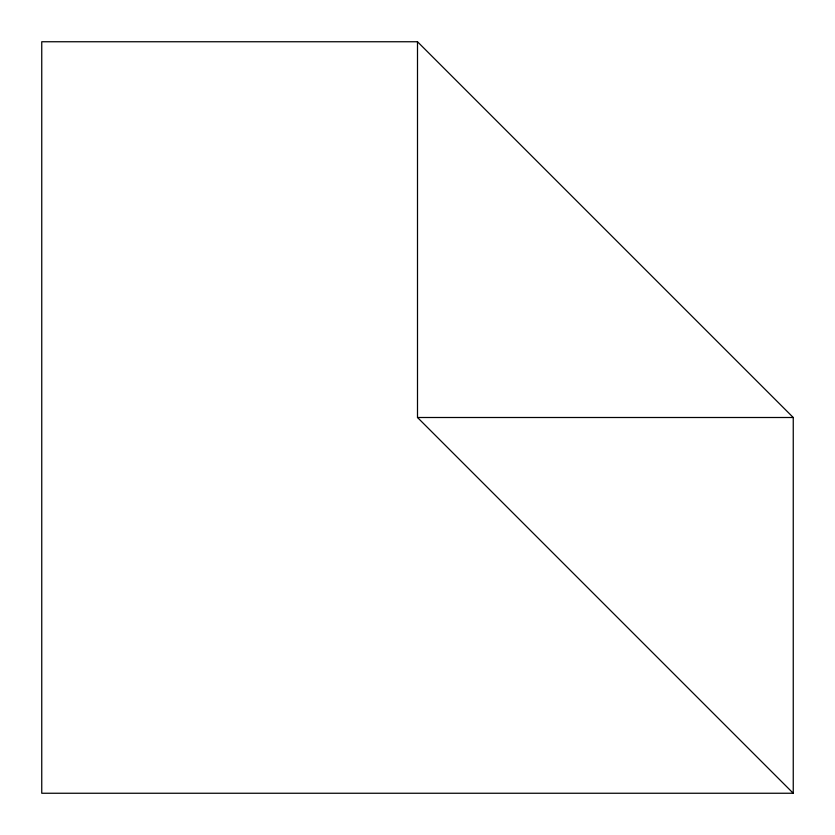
<?xml version="1.0" encoding="UTF-8"?>
<svg xmlns="http://www.w3.org/2000/svg" width="835" height="835" viewBox="0 0 835 835"><rect width="100%" height="100%" fill="white"/><g stroke="black" fill="none" stroke-linecap="round" stroke-linejoin="round"><path stroke-width="1.25" d="M417.5 41.75L41.75 41.75L41.75 793.25L793.25 793.25L793.25 417.5L417.5 41.75L417.5 417.5L793.25 793.25M417.5 417.5L793.25 417.5"/></g></svg>
